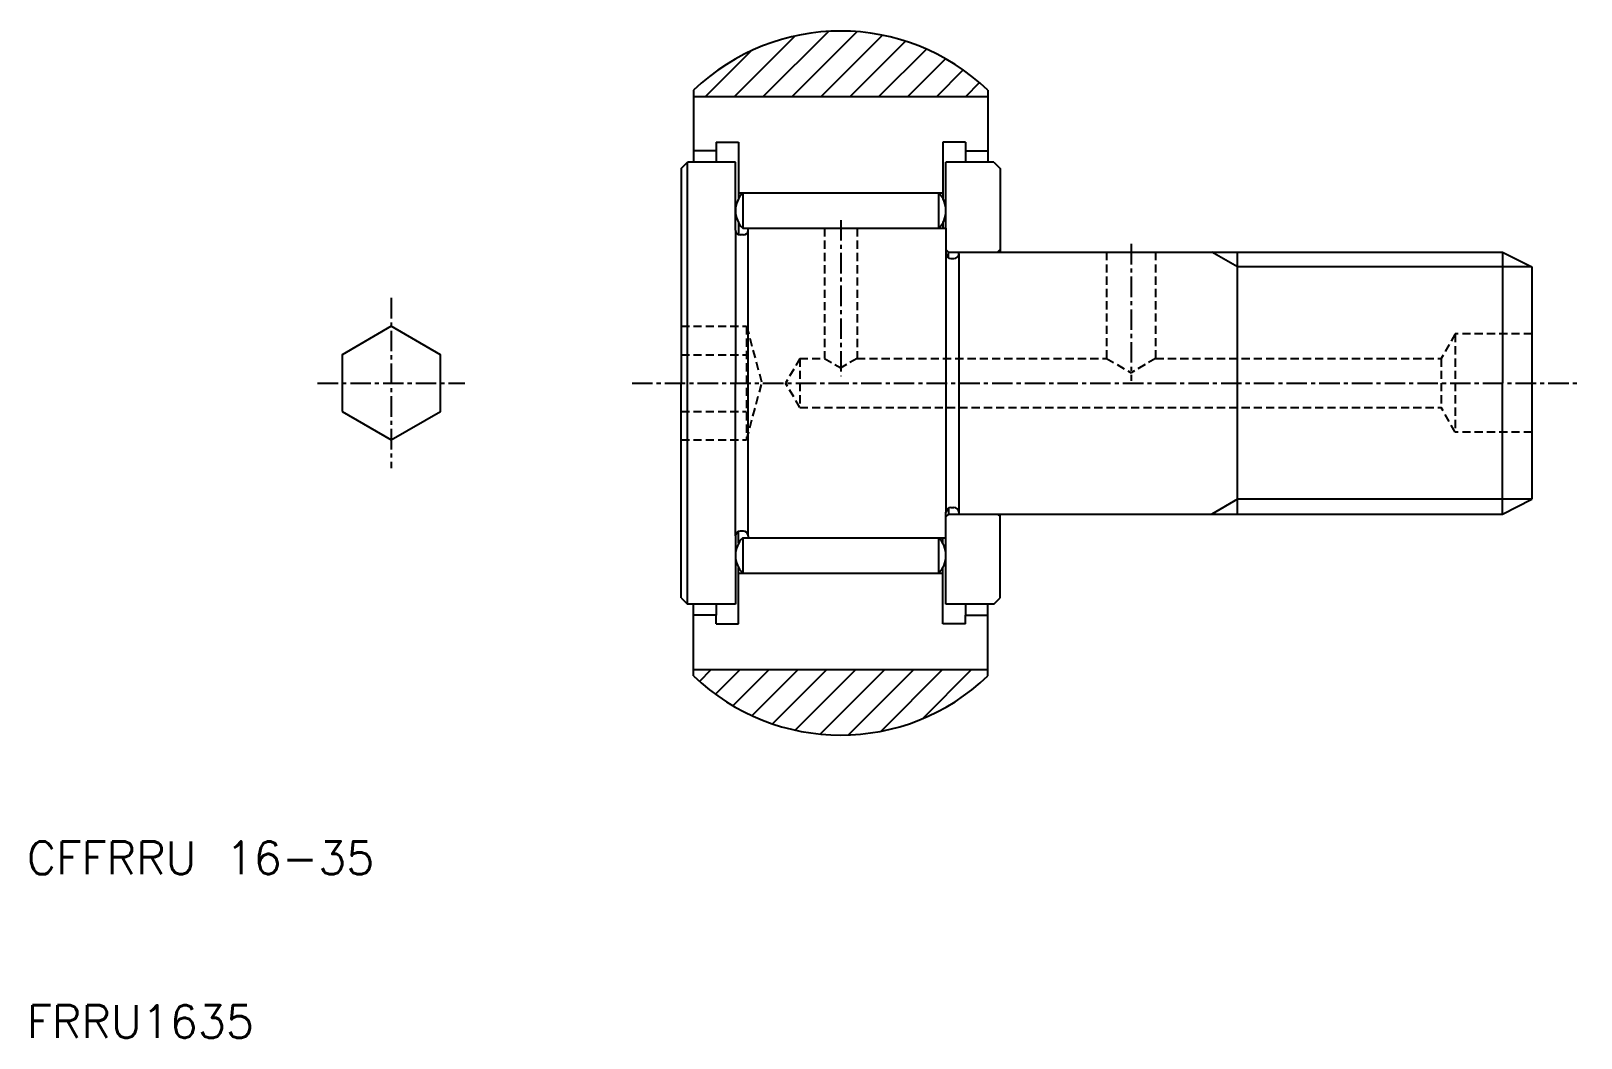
# Model space of a CAD drawing. Extents: x 10.3 to 105, y 10 to 71.5.
import ezdxf

# ---------------------------------------------------------------- set-up
doc = ezdxf.new("R2010")
doc.units = 0
doc.linetypes.add('CENTER', pattern=[2, 1.25, -0.25, 0.25, -0.25])
doc.linetypes.add('DASHED', pattern=[0.75, 0.5, -0.25])
doc.layers.get('0').update_dxf_attribs({"linetype": 'CONTINUOUS'})
doc.layers.add('CENTER', color=1, linetype='CENTER')
doc.styles.get("Standard").update_dxf_attribs({"font": 'txt.shx', "bigfont": 'bigfont.shx'})

# ---------------------------------------------------------------- blocks, each defined once
blk = doc.blocks.new('*X7')
at = {"color": 0, "linetype": 'CONTINUOUS'}
for p, q in [((183.705, -113.748), (187.683, -109.77)), ((185.472, -113.748), (189.434, -109.787)), ((181.937, -113.748), (185.63, -110.055)), ((187.24, -113.748), (190.988, -110.001)), ((189.008, -113.748), (192.392, -110.364)), ((180.169, -113.748), (182.957, -110.96)), ((190.776, -113.748), (193.674, -110.85)), ((192.543, -113.748), (194.851, -111.441)), ((194.311, -113.748), (195.933, -112.127)), ((196.079, -113.748), (196.926, -112.902)), ((179.805, -149.468), (180.524, -148.748)), ((180.784, -150.257), (182.292, -148.748)), ((181.852, -150.957), (184.06, -148.748)), ((183.013, -151.563), (185.828, -148.748)), ((184.279, -152.065), (187.595, -148.748)), ((185.663, -152.449), (189.363, -148.748)), ((187.191, -152.688), (191.131, -148.748)), ((188.907, -152.74), (192.899, -148.748)), ((190.902, -152.513), (194.666, -148.748)), ((193.432, -151.751), (196.434, -148.748))]:
    blk.add_line(p, q, dxfattribs=at)

msp = doc.modelspace()

# ---------------------------------------------------------------- linework, layer by layer
at = {"color": 7, "linetype": 'CONTINUOUS'}
for p, q in [((50.75, 67.881), (50.75, 63.5)), ((50.75, 67.5), (68.75, 67.5)), ((68.75, 67.881), (68.75, 63.5)), ((52.13, 64.715), (53.51, 64.715)), ((52.13, 64.715), (52.13, 64.175)), ((53.51, 64.715), (53.51, 61.61)), ((65.99, 64.715), (65.99, 61.61)), ((67.37, 64.715), (65.99, 64.715)), ((67.37, 64.715), (67.37, 64.175)), ((50, 63.11), (50.39, 63.5)), ((50.39, 36.5), (50.39, 63.5)), ((53.315, 63.5), (50.39, 63.5)), ((52.13, 64.175), (50.75, 64.175)), ((52.13, 64.175), (52.13, 63.5)), ((53.315, 59.337), (53.315, 63.5)), ((66.185, 59.45), (66.185, 63.5)), ((69.11, 63.5), (66.185, 63.5)), ((67.37, 64.175), (68.75, 64.175)), ((67.37, 64.175), (67.37, 63.5)), ((69.11, 63.5), (69.5, 63.11)), ((50, 63.11), (50, 50)), ((69.5, 63.11), (69.5, 58)), ((53.51, 61.61), (53.765, 61.61)), ((53.51, 61.61), (53.51, 61.275)), ((53.765, 61.61), (65.735, 61.61)), ((53.765, 61.61), (53.765, 59.45)), ((65.735, 61.61), (65.99, 61.61)), ((65.735, 61.61), (65.735, 59.45)), ((65.99, 61.61), (65.99, 61.275)), ((53.51, 59.785), (53.51, 59.062)), ((65.99, 59.785), (65.99, 59.45)), ((53.315, 59.337), (53.315, 50)), ((53.803, 59.045), (53.607, 59.045)), ((53.765, 59.45), (65.735, 59.45)), ((54.095, 59.337), (54.095, 59.45)), ((54.095, 40.662), (54.095, 59.337)), ((65.735, 59.45), (66.185, 59.45)), ((66.185, 59.45), (66.185, 57.892)), ((66.345, 58), (66.185, 58.16)), ((66.185, 57.892), (66.185, 42.107)), ((66.345, 57.632), (66.345, 58)), ((66.345, 58), (66.965, 58)), ((66.965, 58), (100.2, 58)), ((66.965, 57.892), (66.965, 58)), ((66.965, 57.892), (66.965, 42.107)), ((69.34, 58), (69.5, 58.16)), ((84, 42), (84, 58)), ((100.2, 58), (100.2, 50)), ((100.2, 58), (102, 57.1)), ((66.477, 57.6), (66.672, 57.6)), ((102, 57.1), (102, 42.9)), ((50, 36.89), (50, 50)), ((53.315, 40.662), (53.315, 50)), ((100.2, 42), (100.2, 50)), ((100.2, 42), (102, 42.9)), ((66.185, 42), (66.185, 42.107)), ((66.185, 40.55), (66.185, 42)), ((66.345, 42), (66.185, 41.84)), ((66.345, 42.368), (66.345, 42)), ((66.345, 42), (66.965, 42)), ((66.477, 42.4), (66.672, 42.4)), ((66.965, 42.107), (66.965, 42)), ((66.965, 42), (100.2, 42)), ((69.34, 42), (69.5, 41.84)), ((69.5, 36.89), (69.5, 42)), ((53.51, 40.215), (53.51, 40.938)), ((53.803, 40.955), (53.607, 40.955)), ((53.315, 40.662), (53.315, 36.5)), ((53.765, 40.55), (65.735, 40.55)), ((53.765, 40.55), (53.765, 38.39)), ((54.095, 40.662), (54.095, 40.55)), ((65.735, 40.55), (65.735, 38.39)), ((65.735, 40.55), (66.185, 40.55)), ((65.99, 40.215), (65.99, 40.55)), ((66.185, 36.5), (66.185, 40.55)), ((53.51, 38.39), (53.51, 38.725)), ((53.51, 38.39), (53.765, 38.39)), ((53.51, 35.285), (53.51, 38.39)), ((53.765, 38.39), (65.735, 38.39)), ((65.735, 38.39), (65.99, 38.39)), ((65.99, 38.39), (65.99, 38.725)), ((65.99, 35.285), (65.99, 38.39)), ((50, 36.89), (50.39, 36.5)), ((53.315, 36.5), (50.39, 36.5)), ((50.75, 32.119), (50.75, 36.5)), ((52.13, 36.5), (52.13, 35.825)), ((69.11, 36.5), (66.185, 36.5)), ((67.37, 36.5), (67.37, 35.825)), ((68.75, 32.119), (68.75, 36.5)), ((69.11, 36.5), (69.5, 36.89)), ((52.13, 35.825), (50.75, 35.825)), ((52.13, 35.285), (52.13, 35.825)), ((52.13, 35.285), (53.51, 35.285)), ((67.37, 35.285), (65.99, 35.285)), ((67.37, 35.825), (68.75, 35.825)), ((67.37, 35.285), (67.37, 35.825)), ((50.75, 32.5), (68.75, 32.5))]:
    msp.add_line(p, q, dxfattribs=at)
at = {"color": 3, "linetype": 'DASHED'}
for p, q in [((58.75, 59.45), (58.75, 51.5)), ((60.75, 59.45), (60.75, 51.5)), ((76, 58), (76, 51.5)), ((79, 58), (79, 51.5)), ((50, 53.464), (54, 53.464)), ((54, 53.464), (54, 46.536)), ((54, 53.464), (54.928, 50)), ((97.318, 53), (96.452, 51.5)), ((97.318, 53), (97.318, 47)), ((102, 53), (97.318, 53)), ((50, 51.732), (54, 51.732)), ((57.25, 51.5), (56.384, 50)), ((57.25, 51.5), (58.75, 51.5)), ((57.25, 51.5), (57.25, 48.5)), ((58.75, 51.5), (59.75, 50.923)), ((60.75, 51.5), (59.75, 50.923)), ((60.75, 51.5), (76, 51.5)), ((76, 51.5), (77.5, 50.634)), ((79, 51.5), (77.5, 50.634)), ((79, 51.5), (96.452, 51.5)), ((96.452, 51.5), (96.452, 48.5)), ((54, 46.536), (54.928, 50)), ((57.25, 48.5), (56.384, 50)), ((57.25, 48.5), (96.452, 48.5)), ((97.318, 47), (96.452, 48.5)), ((50, 48.268), (54, 48.268)), ((50, 46.536), (54, 46.536)), ((102, 47), (97.318, 47))]:
    msp.add_line(p, q, dxfattribs=at)
at = {"color": 3, "linetype": 'CONTINUOUS'}
for p, q in [((84, 57.1), (82.441, 58)), ((102, 57.1), (84, 57.1)), ((84, 42.9), (82.441, 42)), ((102, 42.9), (84, 42.9))]:
    msp.add_line(p, q, dxfattribs=at)
at = {"color": 7, "linetype": 'CONTINUOUS'}
msp.add_lwpolyline([(29.278, 48.268), (32.278, 46.536), (35.278, 48.268), (35.278, 51.732), (32.278, 53.464), (29.278, 51.732)], close=True, dxfattribs=at)
for centre, radius, start, end in [((59.75, 58.5), 13, 46.18694, 133.81306), ((54.836, 60.53), 1.521, 134.76027, 225.23973), ((64.664, 60.53), 1.521, 314.76027, 45.23973), ((53.607, 59.337), 0.292, 180, 270), ((53.803, 59.337), 0.292, 270, 0), ((66.477, 57.892), 0.292, 180, 270), ((66.672, 57.892), 0.292, 270, 0), ((66.477, 42.107), 0.292, 90, 180), ((66.672, 42.107), 0.292, 0, 90), ((53.607, 40.662), 0.292, 90, 180), ((53.803, 40.662), 0.292, 0, 90), ((54.836, 39.47), 1.521, 134.76027, 225.23973), ((64.664, 39.47), 1.521, 314.76027, 45.23973), ((59.75, 41.5), 13, 226.18694, 313.81306)]:
    msp.add_arc(centre, radius, start, end, dxfattribs=at)
at = {"layer": 'CENTER', "color": 1, "linetype": 'CENTER'}
for p, q in [((59.75, 59.95), (59.75, 50.423)), ((77.5, 58.5), (77.5, 50.134)), ((32.278, 55.196), (32.278, 44.804)), ((27.778, 50), (36.778, 50)), ((47, 50), (105, 50))]:
    msp.add_line(p, q, dxfattribs=at)

# ---------------------------------------------------------------- block references
at = {"color": 3, "linetype": 'CONTINUOUS'}
msp.add_blockref('*X7', (-128.688, 181.248), dxfattribs=at)

# ---------------------------------------------------------------- texts
at = {"color": 7, "linetype": 'CONTINUOUS'}
for s, p in [('CFFRRU 16-35', (10, 20)), ('FRRU1635', (10, 10))]:
    msp.add_text(s, height=2, dxfattribs=at).set_placement(p)

doc.saveas('drawing.dxf')
